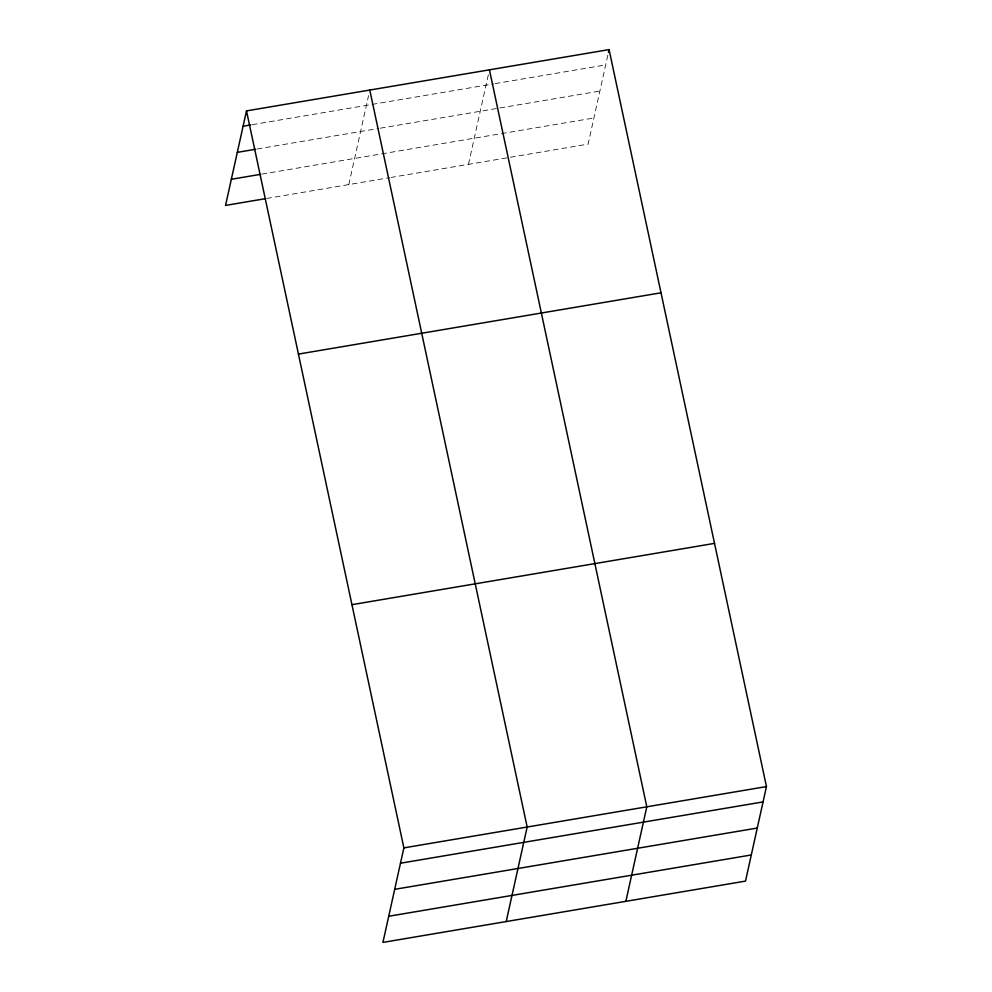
<?xml version="1.0" encoding="UTF-8"?>
<svg xmlns="http://www.w3.org/2000/svg" width="992" height="992" viewBox="0 0 992 992"><rect width="100%" height="100%" fill="white"/><g stroke="black" fill="none" stroke-linecap="round" stroke-linejoin="round"><path stroke-width="0.74" stroke-dasharray="4.96 3.72" d="M348.824 184.574L368.54 95.629M468.472 164.35L489.118 71.226M607.836 55.18L588.12 144.125L391.232 177.407M252.228 124.682L493.594 83.874M495.107 83.626L605.678 64.926M257.089 149.011L378.758 128.439M380.271 128.191L498.406 108.215M499.918 107.967L599.875 91.066M261.776 174.133L593.91 117.986M266.637 198.474L389.707 177.667"/><path stroke-width="1.49" d="M246.5 110.893L403.88 847.875L382.924 942.4L745.5 881.107L766.456 786.582L609.076 49.6L246.5 110.893L225.544 205.418L265.112 198.722M608.456 52.39L609.076 49.6M506.205 921.556L527.161 827.043L369.78 90.049M625.853 901.331L646.809 806.806L489.428 69.824M243.102 126.22L250.716 124.942M237.311 152.359L255.576 149.271M231.334 179.279L260.251 174.394M298.431 354.094L661.007 292.801M351.949 604.674L714.513 543.38M403.88 847.875L766.456 786.582M400.483 863.214L763.059 801.908M394.692 889.34L757.268 828.047M388.728 916.261L751.291 854.968"/></g></svg>
